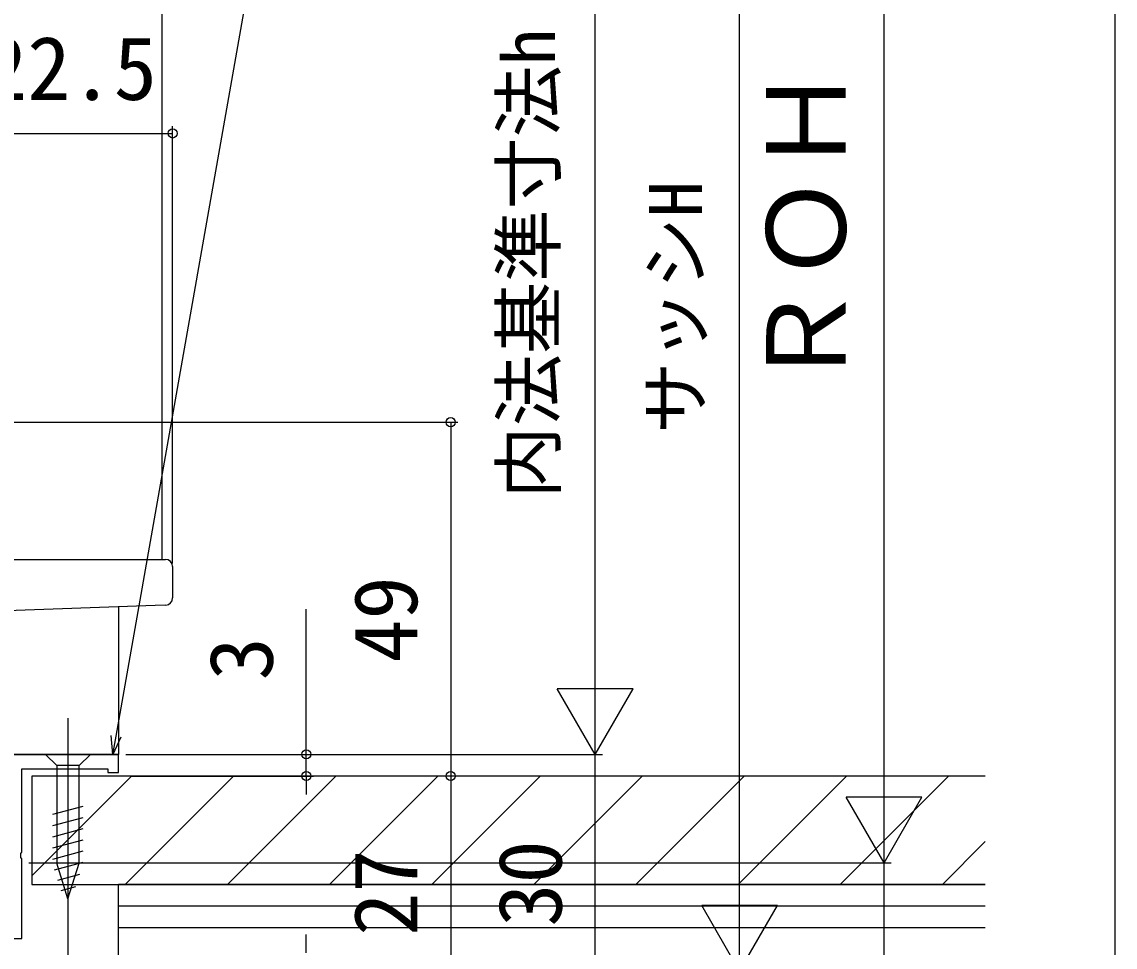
# Model space of a CAD drawing. Units: millimetres, scale not verified. Extents: x -525 to 525, y -783 to 778.
# Drawn here: x 373.6 to 525, y -8.9 to 119.2 of the extents above; entities that cross this region are included whole.
import ezdxf
from ezdxf.enums import TextEntityAlignment as Align

# ---------------------------------------------------------------- set-up
doc = ezdxf.new("R2010")
doc.units = ezdxf.units.MM
doc.header["$LTSCALE"] = 4
for name, color, linetype in [('0-2_YKK_11', 7, 'Continuous'), ('0-4_YKK_12', 2, 'Continuous'), ('0-5_YKK_13', 4, 'Continuous'), ('0-7_YKK_D', 6, 'Continuous'), ('0-8_YKK_ZWAK', 7, 'Continuous'), ('0-9_YSS_K', 3, 'Continuous'), ('0-A_YSS_KE', 3, 'Continuous')]:
    doc.layers.add(name, color=color, linetype=linetype)
doc.styles.add('ＭＳ ゴシック', font='')
doc.styles.get('ＭＳ ゴシック').set_extended_font_data('MS Gothic')

msp = doc.modelspace()

# ---------------------------------------------------------------- linework, layer by layer
at = {"layer": '0-2_YKK_11'}
msp.add_lwpolyline([(372.2, 15.427), (372.2, -7.7), (373.6, -7.7), (373.6, 3.342), (373.48, 3.525), (373.48, 4.075), (373.6, 4.258), (373.6, 15.8), (385.5, 15.8), (385.5, 15.3), (387, 15.3), (387, 17.8), (369.8, 17.8), (369.8, 14.424), (370.17, 14.27), (371.583, 15.683)], close=True, dxfattribs=at)
at = {"layer": '0-4_YKK_12'}
for p, q in [((393, 173.55), (393, 44.8)), ((387, 38.238), (387, 17.8)), ((368.6, 17.8), (387, 17.8))]:
    msp.add_line(p, q, dxfattribs=at)
at = {"layer": '0-5_YKK_13'}
for p, q in [((366.399, 44.8), (392.051, 44.8)), ((392.051, 44.8), (393.499, 44.8)), ((394.499, 43.8), (394.499, 39.466)), ((392.086, 38.416), (368.564, 37.594)), ((393.534, 38.466), (392.086, 38.416)), ((380, 22.8), (380, -7.2)), ((383.1, 17.8), (376.9, 17.8)), ((376.9, 17.8), (378.45, 16.25)), ((383.1, 17.8), (381.55, 16.25)), ((378.45, 16.25), (378.45, 2.716)), ((381.55, 16.25), (378.45, 16.25)), ((381.55, 2.716), (381.55, 16.25)), ((377.9, 9.506), (382.1, 10.631)), ((377.9, 7.953), (382.1, 9.078)), ((377.9, 6.4), (382.1, 7.526)), ((377.9, 4.847), (382.1, 5.973)), ((377.9, 3.294), (382.1, 4.42)), ((378.159, 1.811), (382.1, 2.867)), ((380, -2.2), (378.45, 2.716)), ((380, -2.2), (381.55, 2.716)), ((378.61, 0.379), (381.646, 1.192)), ((379.062, -1.053), (381.111, -0.504)), ((380, -7.2), (380, -37.2))]:
    msp.add_line(p, q, dxfattribs=at)
for centre, start, end in [((393.499, 43.8), 0, 90), ((393.499, 39.466), 272, 0)]:
    msp.add_arc(centre, 1, start, end, dxfattribs=at)
at = {"layer": '0-7_YKK_D'}
for p, q in [((453, 28.3), (453, 173.55)), ((473, -1.7), (473, 173.55)), ((493, 13.3), (493, 173.55)), ((394.499, 44.3), (394.499, 104.8)), ((372, 103.8), (394.499, 103.8)), ((366.4, 63.8), (434, 63.8)), ((433, 63.8), (433, 14.8)), ((413, 17.8), (413, 37.889)), ((453, 17.8), (453, 35.986)), ((453, 17.8), (447.75, 26.893)), ((458.25, 26.893), (447.75, 26.893)), ((453, 17.8), (458.25, 26.893)), ((493, 2.8), (493, 20.987)), ((388, 17.8), (414, 17.8)), ((388, 17.8), (454, 17.8)), ((388, 17.8), (454, 17.8)), ((413, 14.8), (413, 17.8)), ((453, -12.2), (453, 17.8)), ((388.71, 14.8), (414, 14.8)), ((413, 14.8), (413, 12.25)), ((433, 14.8), (433, -12.2)), ((493, 2.8), (487.75, 11.893)), ((498.25, 11.893), (487.75, 11.893)), ((493, 2.8), (498.25, 11.893)), ((473, -12.2), (473, 5.987)), ((374.6, 2.8), (494, 2.8)), ((374.6, 2.8), (494, 2.8)), ((493, -12.2), (493, 2.8)), ((473, -12.2), (467.75, -3.107)), ((478.25, -3.107), (467.75, -3.107)), ((473, -12.2), (478.25, -3.107)), ((413, -9.7), (413, -7.15))]:
    msp.add_line(p, q, dxfattribs=at)
for points in [[(386.225, 17.8), (386.668, 20.311), (416.623, 190.196), (502.136, 190.196)], [(387.341, 20.192), (386.225, 17.8), (385.995, 20.43)]]:
    msp.add_lwpolyline(points, dxfattribs=at)
for centre in [(394.499, 103.8), (433, 63.8), (413, 17.8), (413, 14.8), (433, 14.8), (433, 14.8)]:
    msp.add_circle(centre, 0.637, dxfattribs=at)
at = {"layer": '0-8_YKK_ZWAK'}
msp.add_lwpolyline([(-525, -782.7), (525, -782.7), (525, 747.3)], dxfattribs=at)
at = {"layer": '0-9_YSS_K'}
for p, q in [((375, 0.999), (388.801, 14.8)), ((387.943, -0.2), (402.943, 14.8)), ((402.085, -0.2), (417.085, 14.8)), ((416.227, -0.2), (431.227, 14.8)), ((430.369, -0.2), (445.369, 14.8)), ((444.511, -0.2), (459.511, 14.8)), ((458.653, -0.2), (473.653, 14.8)), ((472.796, -0.2), (487.796, 14.8)), ((486.938, -0.2), (501.938, 14.8)), ((501.08, -0.2), (507, 5.72)), ((507, -3.2), (387, -3.2)), ((507, -6.2), (387, -6.2))]:
    msp.add_line(p, q, dxfattribs=at)
at = {"layer": '0-A_YSS_KE'}
for p in [(507, -0.2), (387, -12.2)]:
    msp.add_line(p, (387, -0.2), dxfattribs=at)
msp.add_lwpolyline([(507, 14.8), (375, 14.8), (375, -0.2), (507, -0.2)], dxfattribs=at)

# ---------------------------------------------------------------- texts
at = {"layer": '0-7_YKK_D', "style": 'ＭＳ ゴシック'}
msp.add_text('22.5', height=8.798, dxfattribs=at).set_placement((368.386, 105.8), align=Align.BOTTOM_LEFT)
for s, height, p in [('内法基準寸法h', 7.331, (449.636, 53.254)), ('ＲＯＨ', 11, (491, 68.112)), ('サッシH', 7.331, (469.977, 62.203)), ('49', 8.798, (431, 30.493)), ('3', 8.798, (411, 28.048)), ('30', 8.798, (451, -6.064)), ('27', 8.798, (431, -7.325))]:
    msp.add_text(s, height=height, rotation=90, dxfattribs=at).set_placement(p, align=Align.BOTTOM_LEFT)

doc.saveas('drawing.dxf')
